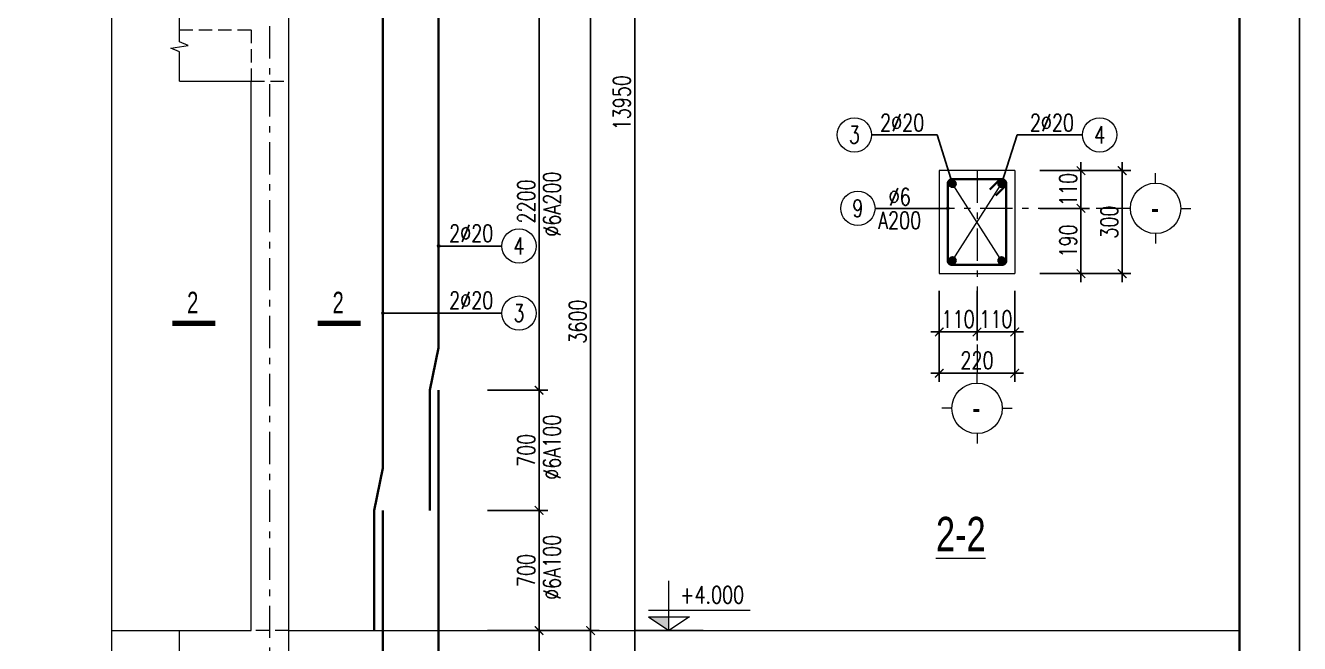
# Model space of a CAD drawing. Extents: x -2098986 to 943, y -1296280 to 73591.
# Drawn here: x -1769105 to -1754255, y -1120528 to -1113328 of the extents above; entities that cross this region are included whole.
import ezdxf
from ezdxf.enums import TextEntityAlignment as Align

# ---------------------------------------------------------------- set-up
doc = ezdxf.new("R2010")
doc.units = 0
doc.header["$LTSCALE"] = 150
doc.header["$PDMODE"] = 35
doc.linetypes.add('_An', pattern=[5, 3.5, -1.5])
doc.linetypes.add('_Tim', pattern=[9, 5, -1.5, 1, -1.5])
doc.layers.get('Defpoints').update_dxf_attribs({"lineweight": 18})
for name, color, linetype, lineweight in [('05.Text', 253, 'Continuous', 18), ('11.Khung bo', 32, 'Continuous', 50), ('12.Khung', 36, 'Continuous', 25), ('LS-DIM', 251, 'Continuous', 13), ('LS-TEXT', 60, 'Continuous', 20), ('LS-THAY', 7, 'Continuous', 20), ('LS-THEP', 3, 'Continuous', 35), ('LS-TRUC', 108, '_Tim', 9)]:
    doc.layers.add(name, color=color, linetype=linetype, lineweight=lineweight)
doc.layers.add('DIM', color=1, linetype='Continuous')
doc.layers.add('Tpl_Bound', color=1, linetype='Continuous', plot=False)
doc.styles.add('KCVN-LEADER', font='vnromadi.shx', dxfattribs={"width": 0.7, "height": 4})
doc.styles.add('LS.TEXT', font='vnromadi.shx', dxfattribs={"width": 0.7, "height": 4})
doc.styles.add('romans.shx', font='romans.shx', dxfattribs={"width": 0.75, "bigfont": 'vns.shx'})
doc.styles.add('vnsimpli', font='vnsimli.shx', dxfattribs={"width": 0.75})
doc.dimstyles.new('D25', dxfattribs={"dimscale": 0, "dimtxt": 200, "dimasz": 100, "dimexe": 100, "dimexo": 0, "dimgap": 50, "dimtad": 1, "dimdec": 0, "dimlfac": 0.25, "dimdsep": 46, "dimtxsty": 'vnsimpli', "dimblk1": 'ARCHTICK', "dimblk2": 'ARCHTICK', "dimsah": 1, "dimcen": 0, "dimdle": 100, "dimclrd": 256, "dimclre": 256, "dimclrt": 60, "dimadec": 0, "dimazin": 0, "dimtfac": 0.004, "dimtdec": 0, "dimtix": 1, "dimtmove": 2, "dimatfit": 3, "dimldrblk": 'ARCHTICK', "dimfxl": 1, "dimtolj": 1, "dimarcsym": 0})
doc.dimstyles.new('D50', dxfattribs={"dimtxt": 200, "dimasz": 100, "dimexe": 100, "dimexo": 0, "dimgap": 50, "dimtad": 1, "dimdec": 0, "dimlfac": 0.5, "dimzin": 0, "dimdsep": 46, "dimtxsty": 'vnsimpli', "dimblk1": 'ARCHTICK', "dimblk2": 'ARCHTICK', "dimsah": 1, "dimcen": 0, "dimdle": 100, "dimclrd": 256, "dimclre": 256, "dimclrt": 60, "dimadec": 0, "dimazin": 0, "dimtfac": 0.02, "dimtdec": 0, "dimtix": 1, "dimtmove": 2, "dimatfit": 3, "dimldrblk": 'ARCHTICK', "dimfxl": 100, "dimtolj": 1, "dimtzin": 0, "dimarcsym": 0})
doc.dimstyles.new('LS.GHI CHU', dxfattribs={"dimtxt": 200, "dimasz": 120, "dimexe": 120, "dimexo": 120, "dimgap": 80, "dimtad": 1, "dimdec": 0, "dimzin": 0, "dimdsep": 46, "dimtxsty": 'romans.shx', "dimblk": 'ARCHTICK', "dimcen": 0.09, "dimdle": 120, "dimclrd": 256, "dimclre": 8, "dimclrt": 7, "dimadec": 0, "dimazin": 0, "dimtfac": 1, "dimtdec": 0, "dimtofl": 0, "dimtmove": 0, "dimatfit": 3, "dimldrblk": 'ARCHTICK', "dimfxl": 1, "dimtolj": 1, "dimtzin": 0, "dimarcsym": 0})

# ---------------------------------------------------------------- blocks, each defined once
blk = doc.blocks.new('100')
at = {"layer": '11.Khung bo', "const_width": 26.7}
blk.add_lwpolyline([(1860913, -945240), (1860913, -916940), (1896063, -916940), (1896063, -945240)], close=True, dxfattribs=at)
blk.add_lwpolyline([(1860913, -945240), (1860913, -916940), (1896063, -916940), (1896063, -945240)], close=True, dxfattribs=at)
blk.add_lwpolyline([(1860913, -945240), (1860913, -916940), (1896063, -916940), (1896063, -945240)], close=True, dxfattribs=at)
at = {"layer": '12.Khung'}
blk.add_lwpolyline([(1901579, -945940), (1901579, -916240), (1859580, -916240), (1859580, -945940)], close=True, dxfattribs=at)
blk.add_lwpolyline([(1901579, -945940), (1901579, -916240), (1859580, -916240), (1859580, -945940)], close=True, dxfattribs=at)
blk.add_lwpolyline([(1901579, -945940), (1901579, -916240), (1859580, -916240), (1859580, -945940)], close=True, dxfattribs=at)
blk = doc.blocks.new('_ArchTick')
at = {"layer": 'DIM', "color": 0, "const_width": 0.15}
blk.add_lwpolyline([(-0.5, -0.5), (0.5, 0.5)], dxfattribs=at)
blk = doc.blocks.new('*D1748')
at = {"layer": 'Defpoints', "color": 0, "transparency": 16777216}
for p in [(-1763718, -1118978), (-1763718, -1120378), (-1763118, -1120378)]:
    blk.add_point(p, dxfattribs=at)
at = {"layer": 'LS-DIM', "lineweight": -2, "transparency": 16777216}
for p, q in [((-1763118, -1118878), (-1763118, -1120478)), ((-1763718, -1118978), (-1763018, -1118978)), ((-1763718, -1120378), (-1763018, -1120378))]:
    blk.add_line(p, q, dxfattribs=at)
at = {"layer": 'LS-DIM', "lineweight": -2, "transparency": 16777216, "xscale": 100, "yscale": 100, "zscale": 100}
for p, rotation in [((-1763118, -1118978), 90), ((-1763118, -1120378), 270)]:
    blk.add_blockref('_ArchTick', p, dxfattribs=dict(at, rotation=rotation))
at = {"layer": 'LS-DIM', "color": 60, "transparency": 16777216, "insert": (-1763268, -1119678), "char_height": 200, "attachment_point": 5, "rotation": 90, "style": 'vnsimpli'}
blk.add_mtext('\\A1;700', dxfattribs=at)
blk = doc.blocks.new('*D1749')
at = {"layer": 'Defpoints', "color": 0, "transparency": 16777216}
for p in [(-1763718, -1113178), (-1763118, -1113178), (-1763718, -1117578)]:
    blk.add_point(p, dxfattribs=at)
at = {"layer": 'LS-DIM', "lineweight": -2, "transparency": 16777216}
for p, q in [((-1763118, -1117678), (-1763118, -1113078)), ((-1763718, -1113178), (-1763018, -1113178)), ((-1763718, -1117578), (-1763018, -1117578))]:
    blk.add_line(p, q, dxfattribs=at)
at = {"layer": 'LS-DIM', "lineweight": -2, "transparency": 16777216, "xscale": 100, "yscale": 100, "zscale": 100}
for p, rotation in [((-1763118, -1113178), 90), ((-1763118, -1117578), 270)]:
    blk.add_blockref('_ArchTick', p, dxfattribs=dict(at, rotation=rotation))
at = {"layer": 'LS-DIM', "color": 60, "transparency": 16777216, "insert": (-1763268, -1115378), "char_height": 200, "attachment_point": 5, "rotation": 90, "style": 'vnsimpli'}
blk.add_mtext('\\A1;2200', dxfattribs=at)
blk = doc.blocks.new('COSCD')
at = {"layer": 'LS-DIM'}
blk.add_hatch(color=256, dxfattribs=at).paths.add_polyline_path([(3.6, 0), (3.6, 1.44), (1.44, 1.44)])
for p, q in [((3.6, 0), (3.6, 5.23)), ((1.44, 2.16), (12.12, 2.16)), ((1.44, 1.44), (5.76, 1.44)), ((1.44, 1.44), (3.6, 0)), ((5.76, 1.44), (3.6, 0)), ((7.2, 0), (0, 0))]:
    blk.add_line(p, q, dxfattribs=at)
blk = doc.blocks.new('*D1757')
at = {"layer": 'Defpoints', "color": 0, "transparency": 16777216}
for p in [(-1763718, -1113178), (-1762518, -1113178), (-1763718, -1120378)]:
    blk.add_point(p, dxfattribs=at)
at = {"layer": 'LS-DIM', "lineweight": -2, "transparency": 16777216}
for p, q in [((-1762518, -1120478), (-1762518, -1113078)), ((-1763718, -1113178), (-1762418, -1113178)), ((-1763718, -1120378), (-1762418, -1120378))]:
    blk.add_line(p, q, dxfattribs=at)
at = {"layer": 'LS-DIM', "lineweight": -2, "transparency": 16777216, "xscale": 100, "yscale": 100, "zscale": 100}
for p, rotation in [((-1762518, -1113178), 90), ((-1762518, -1120378), 270)]:
    blk.add_blockref('_ArchTick', p, dxfattribs=dict(at, rotation=rotation))
at = {"layer": 'LS-DIM', "color": 60, "transparency": 16777216, "insert": (-1762668, -1116778), "char_height": 200, "attachment_point": 5, "rotation": 90, "style": 'vnsimpli'}
blk.add_mtext('\\A1;3600', dxfattribs=at)
blk = doc.blocks.new('*D1760')
at = {"layer": 'Defpoints', "color": 0, "transparency": 16777216}
for p in [(-1763718, -1120378), (-1763118, -1120378), (-1763718, -1125378)]:
    blk.add_point(p, dxfattribs=at)
at = {"layer": 'LS-DIM', "lineweight": -2, "transparency": 16777216}
for p, q in [((-1763118, -1125478), (-1763118, -1120278)), ((-1763718, -1120378), (-1763018, -1120378)), ((-1763718, -1125378), (-1763018, -1125378))]:
    blk.add_line(p, q, dxfattribs=at)
at = {"layer": 'LS-DIM', "lineweight": -2, "transparency": 16777216, "xscale": 100, "yscale": 100, "zscale": 100}
for p, rotation in [((-1763118, -1120378), 90), ((-1763118, -1125378), 270)]:
    blk.add_blockref('_ArchTick', p, dxfattribs=dict(at, rotation=rotation))
at = {"layer": 'LS-DIM', "color": 60, "transparency": 16777216, "insert": (-1763268, -1122878), "char_height": 200, "attachment_point": 5, "rotation": 90, "style": 'vnsimpli'}
blk.add_mtext('\\A1;2500', dxfattribs=at)
blk = doc.blocks.new('*D1761')
at = {"layer": 'Defpoints', "color": 0, "transparency": 16777216}
for p in [(-1763718, -1120378), (-1762518, -1120378), (-1763718, -1128178)]:
    blk.add_point(p, dxfattribs=at)
at = {"layer": 'LS-DIM', "lineweight": -2, "transparency": 16777216}
for p, q in [((-1762518, -1128278), (-1762518, -1120278)), ((-1763718, -1120378), (-1762418, -1120378)), ((-1763718, -1128178), (-1762418, -1128178))]:
    blk.add_line(p, q, dxfattribs=at)
at = {"layer": 'LS-DIM', "lineweight": -2, "transparency": 16777216, "xscale": 100, "yscale": 100, "zscale": 100}
for p, rotation in [((-1762518, -1120378), 90), ((-1762518, -1128178), 270)]:
    blk.add_blockref('_ArchTick', p, dxfattribs=dict(at, rotation=rotation))
at = {"layer": 'LS-DIM', "color": 60, "transparency": 16777216, "insert": (-1762668, -1124278), "char_height": 200, "attachment_point": 5, "rotation": 90, "style": 'vnsimpli'}
blk.add_mtext('\\A1;3900', dxfattribs=at)
blk = doc.blocks.new('*D1762')
at = {"layer": 'Defpoints', "color": 0, "transparency": 16777216}
for p in [(-1763718, -1100278), (-1762004, -1100278), (-1763718, -1128178)]:
    blk.add_point(p, dxfattribs=at)
at = {"layer": 'LS-DIM', "lineweight": -2, "transparency": 16777216}
for p, q in [((-1762004, -1128278), (-1762004, -1100178)), ((-1763718, -1100278), (-1761904, -1100278)), ((-1763718, -1128178), (-1761904, -1128178))]:
    blk.add_line(p, q, dxfattribs=at)
at = {"layer": 'LS-DIM', "lineweight": -2, "transparency": 16777216, "xscale": 100, "yscale": 100, "zscale": 100}
for p, rotation in [((-1762004, -1100278), 90), ((-1762004, -1128178), 270)]:
    blk.add_blockref('_ArchTick', p, dxfattribs=dict(at, rotation=rotation))
at = {"layer": 'LS-DIM', "color": 60, "transparency": 16777216, "insert": (-1762154, -1114228), "char_height": 200, "attachment_point": 5, "rotation": 90, "style": 'vnsimpli'}
blk.add_mtext('\\A1;13950', dxfattribs=at)
blk = doc.blocks.new('*D1789')
at = {"layer": 'Defpoints', "color": 0, "transparency": 16777216}
for p in [(-1763718, -1117578), (-1763718, -1118978), (-1763118, -1118978)]:
    blk.add_point(p, dxfattribs=at)
at = {"layer": 'LS-DIM', "lineweight": -2, "transparency": 16777216}
for p, q in [((-1763718, -1117578), (-1763018, -1117578)), ((-1763118, -1117478), (-1763118, -1119078)), ((-1763718, -1118978), (-1763018, -1118978))]:
    blk.add_line(p, q, dxfattribs=at)
at = {"layer": 'LS-DIM', "lineweight": -2, "transparency": 16777216, "xscale": 100, "yscale": 100, "zscale": 100}
for p, rotation in [((-1763118, -1117578), 90), ((-1763118, -1118978), 270)]:
    blk.add_blockref('_ArchTick', p, dxfattribs=dict(at, rotation=rotation))
at = {"layer": 'LS-DIM', "color": 60, "transparency": 16777216, "insert": (-1763268, -1118278), "char_height": 200, "attachment_point": 5, "rotation": 90, "style": 'vnsimpli'}
blk.add_mtext('\\A1;700', dxfattribs=at)
blk = doc.blocks.new('THEP DAM')
at = {"layer": 'LS-THEP'}
for p, q in [((-0.6, 0), (0.6, 0)), ((-0.42, 0.42), (0.42, -0.42)), ((-0.42, -0.42), (0.42, 0.42)), ((0, 0.6), (0, -0.6))]:
    blk.add_line(p, q, dxfattribs=at)
blk.add_circle((0, 0), 0.6, dxfattribs=at)
blk = doc.blocks.new('A$C0F04115F')
at = {"layer": 'LS-THAY'}
for p, q in [((-380, 380), (-380, 530)), ((-760, 0), (-910, 0)), ((0, 0), (150, 0)), ((-380, -380), (-380, -530))]:
    blk.add_line(p, q, dxfattribs=at)
blk.add_circle((-380, 0), 380, dxfattribs=at)
blk = doc.blocks.new('*D1840')
at = {"layer": 'Defpoints', "color": 0, "transparency": 16777216}
for p in [(-1758454, -1116420), (-1758014, -1116420), (-1758454, -1116899)]:
    blk.add_point(p, dxfattribs=at)
at = {"layer": 'LS-DIM', "lineweight": -2, "transparency": 16777216}
for p, q in [((-1758454, -1116420), (-1758454, -1116999)), ((-1758014, -1116420), (-1758014, -1116999)), ((-1757914, -1116899), (-1758554, -1116899))]:
    blk.add_line(p, q, dxfattribs=at)
at = {"layer": 'LS-DIM', "lineweight": -2, "transparency": 16777216, "xscale": 100, "yscale": 100, "zscale": 100, "rotation": 180}
blk.add_blockref('_ArchTick', (-1758454, -1116899), dxfattribs=at)
at = {"layer": 'LS-DIM', "lineweight": -2, "transparency": 16777216, "xscale": 100, "yscale": 100, "zscale": 100}
blk.add_blockref('_ArchTick', (-1758014, -1116899), dxfattribs=at)
at = {"layer": 'LS-DIM', "color": 60, "transparency": 16777216, "insert": (-1758234, -1116749), "char_height": 200, "attachment_point": 5, "style": 'vnsimpli'}
blk.add_mtext('\\A1;110', dxfattribs=at)
blk = doc.blocks.new('*D1841')
at = {"layer": 'Defpoints', "color": 0, "transparency": 16777216}
for p in [(-1758014, -1116420), (-1757574, -1116420), (-1757574, -1116899)]:
    blk.add_point(p, dxfattribs=at)
at = {"layer": 'LS-DIM', "lineweight": -2, "transparency": 16777216}
for p, q in [((-1758014, -1116420), (-1758014, -1116999)), ((-1757574, -1116420), (-1757574, -1116999)), ((-1758114, -1116899), (-1757474, -1116899))]:
    blk.add_line(p, q, dxfattribs=at)
at = {"layer": 'LS-DIM', "lineweight": -2, "transparency": 16777216, "xscale": 100, "yscale": 100, "zscale": 100, "rotation": 180}
blk.add_blockref('_ArchTick', (-1758014, -1116899), dxfattribs=at)
at = {"layer": 'LS-DIM', "lineweight": -2, "transparency": 16777216, "xscale": 100, "yscale": 100, "zscale": 100}
blk.add_blockref('_ArchTick', (-1757574, -1116899), dxfattribs=at)
at = {"layer": 'LS-DIM', "color": 60, "transparency": 16777216, "insert": (-1757794, -1116749), "char_height": 200, "attachment_point": 5, "style": 'vnsimpli'}
blk.add_mtext('\\A1;110', dxfattribs=at)
blk = doc.blocks.new('*D1842')
at = {"layer": 'Defpoints', "color": 0, "transparency": 16777216}
for p in [(-1758454, -1116420), (-1757574, -1116420), (-1757574, -1117379)]:
    blk.add_point(p, dxfattribs=at)
at = {"layer": 'LS-DIM', "lineweight": -2, "transparency": 16777216}
for p, q in [((-1758454, -1116420), (-1758454, -1117479)), ((-1757574, -1116420), (-1757574, -1117479)), ((-1758554, -1117379), (-1757474, -1117379))]:
    blk.add_line(p, q, dxfattribs=at)
at = {"layer": 'LS-DIM', "lineweight": -2, "transparency": 16777216, "xscale": 100, "yscale": 100, "zscale": 100, "rotation": 180}
blk.add_blockref('_ArchTick', (-1758454, -1117379), dxfattribs=at)
at = {"layer": 'LS-DIM', "lineweight": -2, "transparency": 16777216, "xscale": 100, "yscale": 100, "zscale": 100}
blk.add_blockref('_ArchTick', (-1757574, -1117379), dxfattribs=at)
at = {"layer": 'LS-DIM', "color": 60, "transparency": 16777216, "insert": (-1758014, -1117229), "char_height": 200, "attachment_point": 5, "style": 'vnsimpli'}
blk.add_mtext('\\A1;220', dxfattribs=at)
blk = doc.blocks.new('*D1843')
at = {"layer": 'Defpoints', "color": 0, "transparency": 16777216}
for p in [(-1757281, -1115459), (-1757281, -1116219), (-1756802, -1116219)]:
    blk.add_point(p, dxfattribs=at)
at = {"layer": 'LS-DIM', "lineweight": -2, "transparency": 16777216}
for p, q in [((-1756802, -1115359), (-1756802, -1116319)), ((-1757281, -1115459), (-1756702, -1115459)), ((-1757281, -1116219), (-1756702, -1116219))]:
    blk.add_line(p, q, dxfattribs=at)
at = {"layer": 'LS-DIM', "lineweight": -2, "transparency": 16777216, "xscale": 100, "yscale": 100, "zscale": 100}
for p, rotation in [((-1756802, -1115459), 90), ((-1756802, -1116219), 270)]:
    blk.add_blockref('_ArchTick', p, dxfattribs=dict(at, rotation=rotation))
at = {"layer": 'LS-DIM', "color": 60, "transparency": 16777216, "insert": (-1756952, -1115839), "char_height": 200, "attachment_point": 5, "rotation": 90, "style": 'vnsimpli'}
blk.add_mtext('\\A1;190', dxfattribs=at)
blk = doc.blocks.new('*D1844')
at = {"layer": 'Defpoints', "color": 0, "transparency": 16777216}
for p in [(-1757281, -1115019), (-1756802, -1115019), (-1757281, -1115459)]:
    blk.add_point(p, dxfattribs=at)
at = {"layer": 'LS-DIM', "lineweight": -2, "transparency": 16777216}
for p, q in [((-1756802, -1115559), (-1756802, -1114919)), ((-1757281, -1115019), (-1756702, -1115019)), ((-1757281, -1115459), (-1756702, -1115459))]:
    blk.add_line(p, q, dxfattribs=at)
at = {"layer": 'LS-DIM', "lineweight": -2, "transparency": 16777216, "xscale": 100, "yscale": 100, "zscale": 100}
for p, rotation in [((-1756802, -1115019), 90), ((-1756802, -1115459), 270)]:
    blk.add_blockref('_ArchTick', p, dxfattribs=dict(at, rotation=rotation))
at = {"layer": 'LS-DIM', "color": 60, "transparency": 16777216, "insert": (-1756952, -1115239), "char_height": 200, "attachment_point": 5, "rotation": 90, "style": 'vnsimpli'}
blk.add_mtext('\\A1;110', dxfattribs=at)
blk = doc.blocks.new('*D1845')
at = {"layer": 'Defpoints', "color": 0, "transparency": 16777216}
for p in [(-1757281, -1115019), (-1756322, -1115019), (-1757281, -1116219)]:
    blk.add_point(p, dxfattribs=at)
at = {"layer": 'LS-DIM', "lineweight": -2, "transparency": 16777216}
for p, q in [((-1756322, -1116319), (-1756322, -1114919)), ((-1757281, -1115019), (-1756222, -1115019)), ((-1757281, -1116219), (-1756222, -1116219))]:
    blk.add_line(p, q, dxfattribs=at)
at = {"layer": 'LS-DIM', "lineweight": -2, "transparency": 16777216, "xscale": 100, "yscale": 100, "zscale": 100}
for p, rotation in [((-1756322, -1115019), 90), ((-1756322, -1116219), 270)]:
    blk.add_blockref('_ArchTick', p, dxfattribs=dict(at, rotation=rotation))
at = {"layer": 'LS-DIM', "color": 60, "transparency": 16777216, "insert": (-1756472, -1115619), "char_height": 200, "attachment_point": 5, "rotation": 90, "style": 'vnsimpli'}
blk.add_mtext('\\A1;300', dxfattribs=at)

msp = doc.modelspace()

# ---------------------------------------------------------------- hatches: boundary and pattern name
at = {"layer": 'LS-THEP'}
h = msp.add_hatch(color=256, dxfattribs=at)
h.dxf.hatch_style = 1
edge = h.paths.add_edge_path()
edge.add_arc((-1757726.9, -1115171.5), 38.2, 0, 360)
edge = h.paths.add_edge_path(flags=17)
edge.add_line((-1757726.9, -1115209.7), (-1757726.9, -1115133.3))
edge = h.paths.add_edge_path(flags=17)
edge.add_line((-1757688.8, -1115171.5), (-1757765.1, -1115171.5))
edge = h.paths.add_edge_path(flags=17)
edge.add_line((-1757699.9, -1115198.5), (-1757753.9, -1115144.5))
h = msp.add_hatch(color=256, dxfattribs=at)
h.dxf.hatch_style = 1
edge = h.paths.add_edge_path()
edge.add_arc((-1758300.1, -1116065.6), 38.2, 0, 360)
edge = h.paths.add_edge_path(flags=17)
edge.add_line((-1758300.1, -1116027.4), (-1758300.1, -1116103.8))
edge = h.paths.add_edge_path(flags=17)
edge.add_line((-1758338.3, -1116065.6), (-1758262, -1116065.6))
edge = h.paths.add_edge_path(flags=17)
edge.add_line((-1758327.1, -1116038.6), (-1758273.1, -1116092.6))

# ---------------------------------------------------------------- linework, layer by layer
at = {"layer": 'LS-DIM', "linetype": '_An', "ltscale": 0.3}
for p, q in [((-1767310.1, -1113378.3), (-1766475.7, -1113378.3)), ((-1766475.7, -1113378.3), (-1766475.7, -1113978.3)), ((-1766475.7, -1113978.3), (-1766035.7, -1113978.3)), ((-1766035.7, -1120378.3), (-1766475.7, -1120378.3))]:
    msp.add_line(p, q, dxfattribs=at)
at = {"layer": 'LS-DIM', "linetype": 'Continuous'}
for p, q in [((-1757726.9, -1116065.6), (-1758300.1, -1115171.5)), ((-1758300.1, -1116065.6), (-1757726.9, -1115171.9))]:
    msp.add_line(p, q, dxfattribs=at)
at = {"layer": 'LS-DIM'}
for points in [[(-1767310.1, -1113978.3), (-1767310.1, -1113636.9), (-1767410.1, -1113592.4), (-1767210.1, -1113561.4), (-1767310.1, -1113516.9), (-1767310.1, -1113178.3)], [(-1767310.1, -1121178.3), (-1767310.1, -1120836.9), (-1767410.1, -1120792.4), (-1767210.1, -1120761.5), (-1767310.1, -1120716.9), (-1767310.1, -1120378.3)]]:
    msp.add_lwpolyline(points, dxfattribs=at)
at = {"layer": 'LS-TEXT', "const_width": 60}
for points in [[(-1766892.1, -1116798.9), (-1767392.6, -1116798.9)], [(-1765196.9, -1116798.9), (-1765697.3, -1116798.9)]]:
    msp.add_lwpolyline(points, dxfattribs=at)
at = {"layer": 'LS-THAY'}
for p, q in [((-1766035.7, -1128178.3), (-1766035.6, -1100278.3)), ((-1767310.1, -1113978.3), (-1766475.7, -1113978.3)), ((-1766475.7, -1120378.3), (-1766475.7, -1113978.3)), ((-1757573.5, -1115018.6), (-1758453.5, -1115018.6)), ((-1758453.5, -1115018.6), (-1758453.5, -1116218.6)), ((-1757573.5, -1115018.6), (-1757573.5, -1116218.6)), ((-1758453.5, -1116218.6), (-1757573.5, -1116218.6))]:
    msp.add_line(p, q, dxfattribs=at)
for p, q in [((-1768101.5, -1120378.3), (-1766475.7, -1120378.3)), ((-1766035.7, -1120378.3), (-1754954.8, -1120378.3))]:
    msp.add_line(p, q, dxfattribs=at).dxf.unprotected_set("ltscale", 0)
msp.add_lwpolyline([(-1768101.5, -1131292.8), (-1754954.8, -1131292.8), (-1754954.8, -1099254.1), (-1768101.5, -1099254.1)], close=True, dxfattribs=at).dxf.unprotected_set("ltscale", 0)
for centre in [(-1759442.9, -1114602.4), (-1756584.1, -1114602.4), (-1759402.9, -1115458.6), (-1763352.4, -1115897.7), (-1763352.4, -1116679.7)]:
    msp.add_circle(centre, 200, dxfattribs=at)
at = {"layer": 'LS-THEP'}
for points in [[(-1764390.4, -1118978.3), (-1764390.4, -1117578.3), (-1764288.9, -1117085), (-1764288.9, -1110378.3)], [(-1765041.8, -1120378.3), (-1765041.8, -1118978.3), (-1764940.2, -1118485), (-1764940.2, -1111778.3)], [(-1764390.4, -1126778.3), (-1764390.4, -1125378.3), (-1764288.9, -1124885), (-1764288.9, -1117578.3)], [(-1765041.8, -1128178.3), (-1765041.8, -1126778.3), (-1764940.2, -1126285), (-1764940.2, -1118978.3)]]:
    msp.add_lwpolyline(points, dxfattribs=at)
msp.add_lwpolyline([(-1757673.5, -1115168.6), (-1757673.5, -1116068.6, -0.4142136), (-1757723.5, -1116118.6), (-1758303.5, -1116118.6, -0.4142136), (-1758353.5, -1116068.6), (-1758353.5, -1115168.6, -0.4142136), (-1758303.5, -1115118.6), (-1757723.5, -1115118.6, -0.4142136)], format="xyb", close=True, dxfattribs=at)
msp.add_lwpolyline([(-1757865, -1115239.3), (-1757758.9, -1115133.2, -1), (-1757688.2, -1115203.9), (-1757794.3, -1115310)], format="xyb", dxfattribs=at)
at = {"layer": 'LS-TRUC', "ltscale": 0.5}
for p, q in [((-1766255.7, -1129237.7), (-1766255.7, -1100278.3)), ((-1758013.5, -1115018.6), (-1758013.5, -1117378.6)), ((-1756250.6, -1115458.6), (-1758453.5, -1115458.6))]:
    msp.add_line(p, q, dxfattribs=at)
at = {"layer": 'Tpl_Bound', "color": 1}
msp.add_lwpolyline([(-1783954.8, -1136809.4), (-1783954.8, -1094809.4), (-1754254.8, -1094809.4), (-1754254.8, -1136809.4)], close=True, dxfattribs=at)

# ---------------------------------------------------------------- block references
at = {"layer": '05.Text', "xscale": 1.000009185772931, "yscale": 1.000009185772931, "zscale": 1.000009185772931, "rotation": 270}
msp.add_blockref('100', (-838006.3, 764787.3), dxfattribs=at)
at = {"layer": 'LS-DIM', "xscale": 111.1111111110076, "yscale": 111.1111111110076, "zscale": 111.1111111110076}
msp.add_blockref('COSCD', (-1762004.2, -1120378.3), dxfattribs=at)
at = {"layer": 'LS-THAY', "xscale": 0.7730448000365868, "yscale": 0.7730448000365868, "zscale": 0.7730448000365868}
for p in [(-1755638.1, -1115458.6), (-1757719.7, -1117788.4)]:
    msp.add_blockref('A$C0F04115F', p, dxfattribs=at)
at = {"layer": 'LS-THEP', "yscale": 63.63636363809928, "rotation": 180}
for p, xscale, zscale in [((-1758300.1, -1115171.5), -63.63636363809928, 63.63636363805121), ((-1757726.9, -1115171.5), 63.63636363809928, 63.63636363809928)]:
    msp.add_blockref('THEP DAM', p, dxfattribs=dict(at, xscale=xscale, zscale=zscale))
at = {"layer": 'LS-THEP', "yscale": 63.63636363809928}
for p, xscale, zscale in [((-1758300.1, -1116065.6), 63.63636363809928, 63.63636363809928), ((-1757726.9, -1116065.6), -63.63636363809928, 63.63636363805121)]:
    msp.add_blockref('THEP DAM', p, dxfattribs=dict(at, xscale=xscale, zscale=zscale))

# ---------------------------------------------------------------- texts
at = {"layer": 'LS-TEXT'}
for s, height, style, width, p in [('2`20', 200, 'vnsimpli', 0.75, (-1758886.3, -1114561.3)), ('2`20', 200, 'vnsimpli', 0.75, (-1757140.8, -1114561.3)), ('%%C6', 200, 'vnsimpli', 0.75, (-1758915.4, -1115423.8)), ('A200', 200, 'vnsimpli', 0.75, (-1758915.4, -1115698.7)), ('2`20', 200, 'vnsimpli', 0.75, (-1763909.6, -1115849.2)), ('2', 250, 'KCVN-LEADER', 0.7, (-1767155.5, -1116680.4)), ('2', 250, 'KCVN-LEADER', 0.7, (-1765460.2, -1116680.4)), ('2', 250, 'KCVN-LEADER', 0.7, (-1765460.2, -1116680.4)), ('2`20', 200, 'vnsimpli', 0.75, (-1763909.6, -1116631.2))]:
    msp.add_text(s, height=height, dxfattribs=dict(at, style=style, width=width)).set_placement(p, align=Align.CENTER)
at = {"layer": 'LS-TEXT', "style": 'vnsimpli', "width": 0.75}
for s, p in [('%%C6A200', (-1762868.5, -1115409)), ('%%C6A100', (-1762868.5, -1118241.4)), ('%%C6A100', (-1762868.5, -1119641.4))]:
    msp.add_text(s, height=200, rotation=90, dxfattribs=at).set_placement(p, align=Align.CENTER)
at = {"layer": 'LS-TEXT', "style": 'KCVN-LEADER', "width": 0.7}
for p in [(-1755939.3, -1115449.4), (-1758020.9, -1117779.3)]:
    msp.add_text('-', height=300, dxfattribs=at).set_placement(p, align=Align.MIDDLE_CENTER)
at = {"layer": 'LS-TEXT', "color": 60, "style": 'LS.TEXT', "width": 0.75}
msp.add_text('%%U2-2', height=400, dxfattribs=at).set_placement((-1758492.9, -1119453.1))
at = {"layer": 'LS-TEXT', "style": 'vnsimpli', "width": 0.75}
msp.add_text('+4.000', height=200, dxfattribs=at).set_placement((-1760728.3, -1120060.5), align=Align.RIGHT)
for tag, text, p in [('3', '2', (-1759442.9, -1114602.4)), ('4', '2', (-1756584.1, -1114602.4)), ('9', '1', (-1759402.9, -1115458.6)), ('4', '2', (-1763352.4, -1115897.7)), ('3', '2', (-1763352.4, -1116679.7))]:
    msp.add_attdef(tag, text=text, height=200, dxfattribs=at).set_placement(p, align=Align.MIDDLE)

# ---------------------------------------------------------------- dimensions: what is measured, and where the dimension line sits
at = {"layer": 'LS-DIM'}
for base, p1, p2, picture, middle in [((-1762004.2, -1100278.3), (-1763717.5, -1128178.3), (-1763717.5, -1100278.3), '*D1762', (-1762154.2, -1114228.3)), ((-1762517.5, -1113178.3), (-1763717.5, -1120378.3), (-1763717.5, -1113178.3), '*D1757', (-1762667.5, -1116778.3)), ((-1763117.5, -1120378.3), (-1763717.5, -1125378.3), (-1763717.5, -1120378.3), '*D1760', (-1763267.5, -1122878.3)), ((-1762517.5, -1120378.3), (-1763717.5, -1128178.3), (-1763717.5, -1120378.3), '*D1761', (-1762667.5, -1124278.3))]:
    dim = msp.add_linear_dim(base=base, p1=p1, p2=p2, angle=90, dimstyle='D50', dxfattribs=at)
    dim.commit()
    dim.dimension.update_dxf_attribs({"geometry": picture, "text_midpoint": middle})
for base, p1, p2, angle, dimstyle, picture, middle in [((-1763117.5, -1113178.3), (-1763717.5, -1117578.3), (-1763717.5, -1113178.3), 90, 'D50', '*D1749', (-1763267.5, -1115378.3)), ((-1756801.5, -1115018.6), (-1757280.5, -1115458.6), (-1757280.5, -1115018.6), 270, 'D25', '*D1844', (-1756951.5, -1115238.6)), ((-1756321.5, -1115018.6), (-1757280.5, -1116218.6), (-1757280.5, -1115018.6), 90, 'D25', '*D1845', (-1756471.5, -1115618.6)), ((-1756801.5, -1116218.6), (-1757280.5, -1115458.6), (-1757280.5, -1116218.6), 90, 'D25', '*D1843', (-1756951.5, -1115838.6)), ((-1757573.5, -1116898.6), (-1758013.5, -1116419.6), (-1757573.5, -1116419.6), 180, 'D25', '*D1841', (-1757793.5, -1116748.6)), ((-1763117.5, -1118978.3), (-1763717.5, -1117578.3), (-1763717.5, -1118978.3), 90, 'D50', '*D1789', (-1763267.5, -1118278.3)), ((-1763117.5, -1120378.3), (-1763717.5, -1118978.3), (-1763717.5, -1120378.3), 90, 'D50', '*D1748', (-1763267.5, -1119678.3))]:
    dim = msp.add_linear_dim(base=base, p1=p1, p2=p2, angle=angle, dimstyle=dimstyle, override={"dimscale": 1}, dxfattribs=at)
    dim.commit()
    dim.dimension.update_dxf_attribs({"geometry": picture, "text_midpoint": middle})
for base, p1, p2, picture, middle in [((-1758453.5, -1116898.6), (-1758013.5, -1116419.6), (-1758453.5, -1116419.6), '*D1840', (-1758233.5, -1116748.6)), ((-1757573.5, -1117378.6), (-1758453.5, -1116419.6), (-1757573.5, -1116419.6), '*D1842', (-1758013.5, -1117228.6))]:
    dim = msp.add_linear_dim(base=base, p1=p1, p2=p2, dimstyle='D25', override={"dimscale": 1}, dxfattribs=at)
    dim.commit()
    dim.dimension.update_dxf_attribs({"geometry": picture, "text_midpoint": middle})

# ---------------------------------------------------------------- leaders
for points in [[(-1758300.4, -1115171.7), (-1758479.5, -1114602.4), (-1759242.9, -1114602.4)], [(-1757726.7, -1115171.7), (-1757547.6, -1114602.4), (-1756784.1, -1114602.4)], [(-1758353.5, -1115458.6), (-1759202.9, -1115458.6)], [(-1764288.9, -1115897.7), (-1763943.7, -1115897.7), (-1763552.4, -1115897.7)], [(-1764940.2, -1116679.7), (-1764288.9, -1116679.7), (-1763552.4, -1116679.7)]]:
    msp.add_leader(points, dimstyle='LS.GHI CHU', override={"dimscale": 50, "dimasz": 0.5, "dimtad": 0, "dimtxsty": 'vnsimpli', "dimldrblk": 'Origin'}, dxfattribs=at)

doc.saveas('drawing.dxf')
